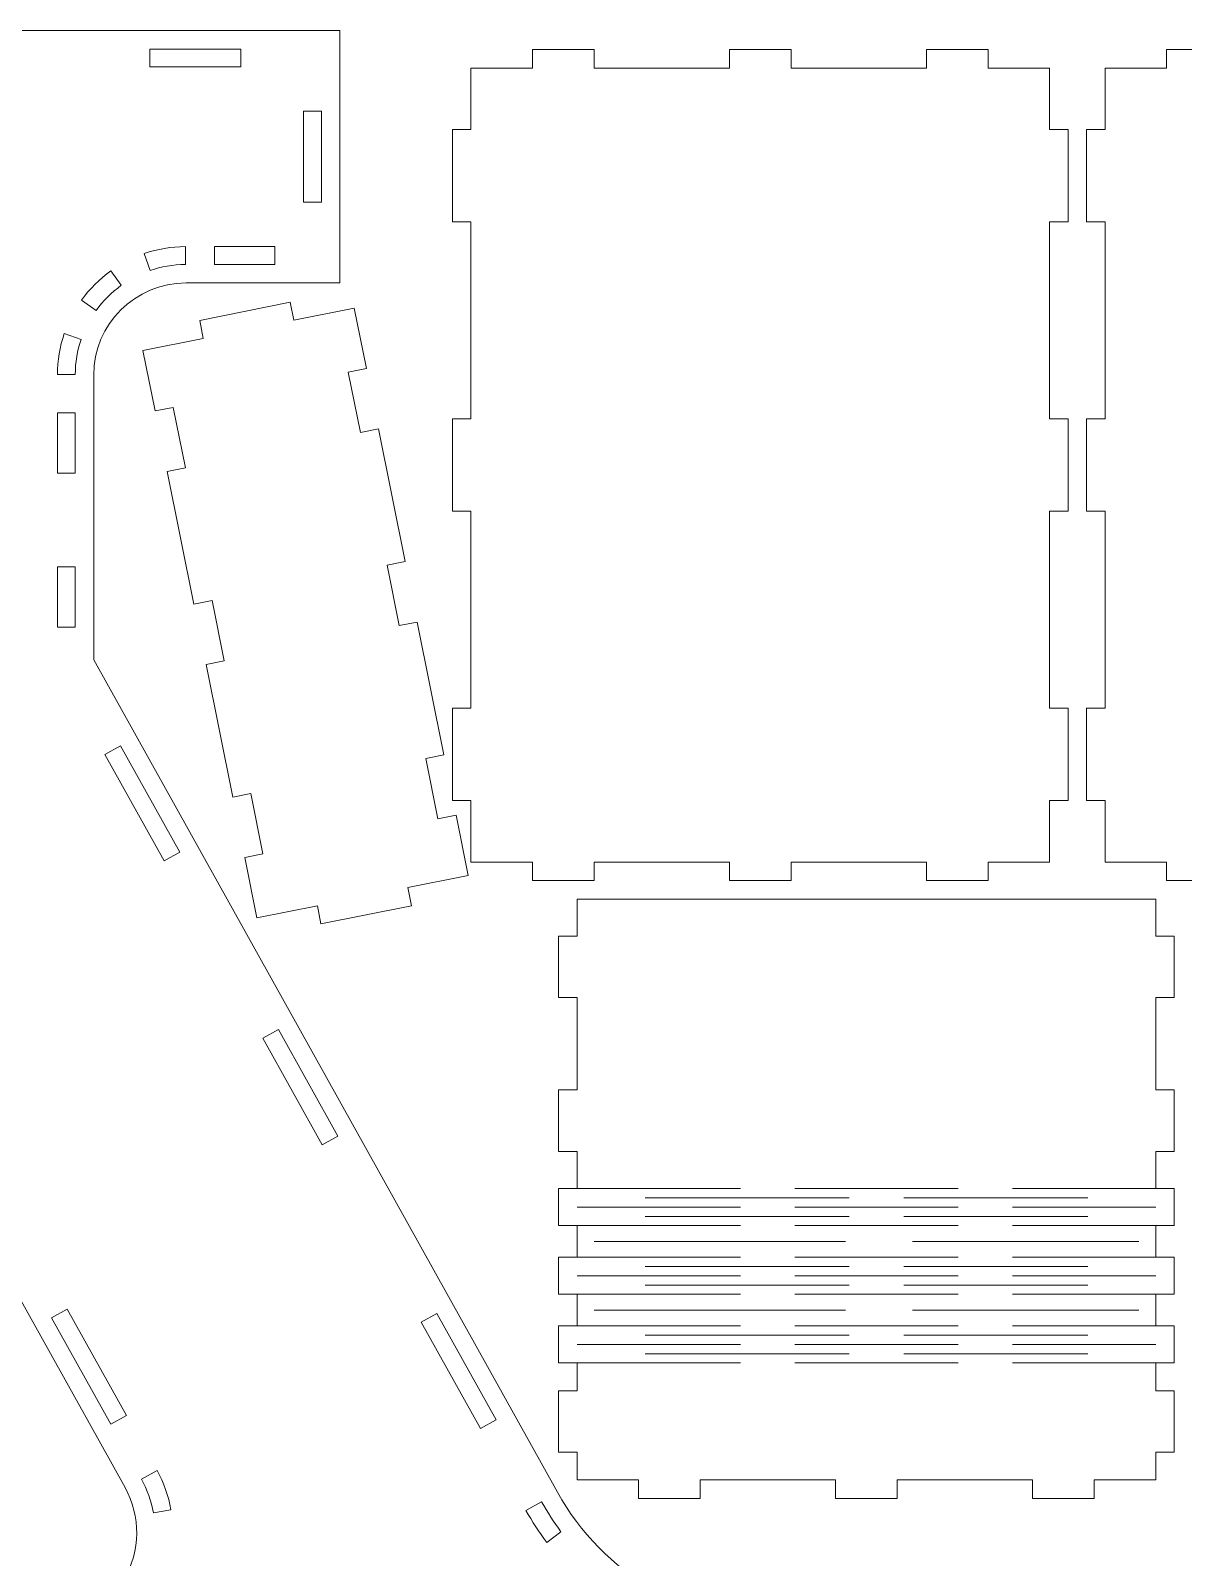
# Model space of a CAD drawing. Header units: millimetres. Extents: x -387 to 387, y -582 to 582.
# Drawn here: x 12.5 to 199.8, y -426.9 to -178.9 of the extents above; entities that cross this region are included whole.
import ezdxf

# ---------------------------------------------------------------- set-up
doc = ezdxf.new("R2010")
doc.units = ezdxf.units.MM
doc.header["$MEASUREMENT"] = 0
doc.layers.add('Camada 1', color=7, linetype='Continuous')

msp = doc.modelspace()

# ---------------------------------------------------------------- linework, layer by layer
at = {"layer": 'Camada 1', "color": 250, "lineweight": 20}
for points, knots in [([(-38.1945, -281.0944), (-38.1945, -281.0944), (-38.1945, -234.8736), (-38.1945, -234.8736), (-38.1945, -234.8736), (-38.1945, -230.8955), (-39.775, -227.08), (-42.5879, -224.267), (-42.5879, -224.267), (-45.4008, -221.4541), (-49.2163, -219.8736), (-53.1944, -219.8736), (-53.1944, -219.8736), (-53.1944, -219.8736), (-78.1944, -219.8736), (-78.1944, -219.8736), (-78.1944, -219.8736), (-78.1944, -219.8736), (-78.1944, -178.8737), (-78.1944, -178.8737), (-78.1944, -178.8737), (-78.1944, -178.8737), (62.8054, -178.8737), (62.8054, -178.8737), (62.8054, -178.8737), (62.8054, -178.8737), (62.8054, -219.8736), (62.8054, -219.8736), (62.8054, -219.8736), (62.8054, -219.8736), (37.8054, -219.8736), (37.8054, -219.8736), (37.8054, -219.8736), (29.5203, -219.8736), (22.8055, -226.5884), (22.8055, -234.8735), (22.8055, -234.8735), (22.8055, -234.8735), (22.8055, -281.0944), (22.8055, -281.0944), (22.8055, -281.0944), (22.8055, -281.0944), (98.1308, -416.3127), (98.1308, -416.3127), (98.1308, -416.3127), (105.5453, -429.6225), (119.5861, -437.8733), (134.8218, -437.8733), (134.8218, -437.8733), (134.8218, -437.8733), (145.3053, -437.8733), (145.3053, -437.8733), (145.3053, -437.8733), (145.3053, -437.8733), (145.3053, -478.8733), (145.3053, -478.8733), (145.3053, -478.8733), (145.3053, -478.8733), (4.3055, -478.8733), (4.3055, -478.8733), (4.3055, -478.8733), (4.3055, -478.8733), (4.3055, -437.8733), (4.3055, -437.8733), (4.3055, -437.8733), (4.3055, -437.8733), (14.789, -437.8733), (14.789, -437.8733), (14.789, -437.8733), (20.1069, -437.8733), (25.0272, -435.0579), (27.7214, -430.4729), (27.7214, -430.4729), (30.4151, -425.8889), (30.4803, -420.2184), (27.8929, -415.5736), (27.8929, -415.5736), (27.8929, -415.5736), (-7.6945, -351.6898), (-7.6945, -351.6898), (-7.6945, -351.6898), (-7.6945, -351.6898), (-43.282, -415.5737), (-43.282, -415.5737), (-43.282, -415.5737), (-45.8694, -420.2183), (-45.8041, -425.8889), (-43.1105, -430.4728), (-43.1105, -430.4728), (-40.4163, -435.0578), (-35.496, -437.8733), (-30.1781, -437.8733), (-30.1781, -437.8733), (-30.1781, -437.8733), (-19.6945, -437.8733), (-19.6945, -437.8733), (-19.6945, -437.8733), (-19.6945, -437.8733), (-19.6945, -478.8733), (-19.6945, -478.8733), (-19.6945, -478.8733), (-19.6945, -478.8733), (-160.6943, -478.8733), (-160.6943, -478.8733), (-160.6943, -478.8733), (-160.6943, -478.8733), (-160.6943, -437.8733), (-160.6943, -437.8733), (-160.6943, -437.8733), (-160.6943, -437.8733), (-150.2108, -437.8733), (-150.2108, -437.8733), (-150.2108, -437.8733), (-134.9751, -437.8733), (-120.9343, -429.6225), (-113.5198, -416.3127), (-113.5198, -416.3127), (-113.5198, -416.3127), (-38.1945, -281.0944), (-38.1945, -281.0944)], [0, 0, 0, 0, 0.03225806, 0.03225806, 0.03225806, 0.03225806, 0.06451613, 0.06451613, 0.06451613, 0.06451613, 0.09677419, 0.09677419, 0.09677419, 0.09677419, 0.12903226, 0.12903226, 0.12903226, 0.12903226, 0.16129032, 0.16129032, 0.16129032, 0.16129032, 0.19354839, 0.19354839, 0.19354839, 0.19354839, 0.22580645, 0.22580645, 0.22580645, 0.22580645, 0.25806452, 0.25806452, 0.25806452, 0.25806452, 0.29032258, 0.29032258, 0.29032258, 0.29032258, 0.32258065, 0.32258065, 0.32258065, 0.32258065, 0.35483871, 0.35483871, 0.35483871, 0.35483871, 0.38709677, 0.38709677, 0.38709677, 0.38709677, 0.41935484, 0.41935484, 0.41935484, 0.41935484, 0.4516129, 0.4516129, 0.4516129, 0.4516129, 0.48387097, 0.48387097, 0.48387097, 0.48387097, 0.51612903, 0.51612903, 0.51612903, 0.51612903, 0.5483871, 0.5483871, 0.5483871, 0.5483871, 0.58064516, 0.58064516, 0.58064516, 0.58064516, 0.61290323, 0.61290323, 0.61290323, 0.61290323, 0.64516129, 0.64516129, 0.64516129, 0.64516129, 0.67741935, 0.67741935, 0.67741935, 0.67741935, 0.70967742, 0.70967742, 0.70967742, 0.70967742, 0.74193548, 0.74193548, 0.74193548, 0.74193548, 0.77419355, 0.77419355, 0.77419355, 0.77419355, 0.80645161, 0.80645161, 0.80645161, 0.80645161, 0.83870968, 0.83870968, 0.83870968, 0.83870968, 0.87096774, 0.87096774, 0.87096774, 0.87096774, 0.90322581, 0.90322581, 0.90322581, 0.90322581, 0.93548387, 0.93548387, 0.93548387, 0.93548387, 1, 1, 1, 1]), ([(31.9054, -181.8737), (31.9054, -181.8737), (31.9054, -184.7737), (31.9054, -184.7737), (31.9054, -184.7737), (31.9054, -184.7737), (46.7054, -184.7737), (46.7054, -184.7737), (46.7054, -184.7737), (46.7054, -184.7737), (46.7054, -181.8737), (46.7054, -181.8737), (46.7054, -181.8737), (46.7054, -181.8737), (31.9054, -181.8737), (31.9054, -181.8737)], [0, 0, 0, 0, 0.2, 0.2, 0.2, 0.2, 0.4, 0.4, 0.4, 0.4, 0.6, 0.6, 0.6, 0.6, 1, 1, 1, 1]), ([(178.094, -241.9737), (178.094, -241.9737), (178.094, -209.9737), (178.094, -209.9737), (178.094, -209.9737), (178.094, -209.9737), (181.094, -209.9737), (181.094, -209.9737), (181.094, -209.9737), (181.094, -209.9737), (181.094, -194.9737), (181.094, -194.9737), (181.094, -194.9737), (181.094, -194.9737), (178.094, -194.9737), (178.094, -194.9737), (178.094, -194.9737), (178.094, -194.9737), (178.094, -184.9737), (178.094, -184.9737), (178.094, -184.9737), (178.094, -184.9737), (168.094, -184.9737), (168.094, -184.9737), (168.094, -184.9737), (168.094, -184.9737), (168.094, -181.9737), (168.094, -181.9737), (168.094, -181.9737), (168.094, -181.9737), (158.094, -181.9737), (158.094, -181.9737), (158.094, -181.9737), (158.094, -181.9737), (158.094, -184.9737), (158.094, -184.9737), (158.094, -184.9737), (158.094, -184.9737), (136.094, -184.9737), (136.094, -184.9737), (136.094, -184.9737), (136.094, -184.9737), (136.094, -181.9737), (136.094, -181.9737), (136.094, -181.9737), (136.094, -181.9737), (126.094, -181.9737), (126.094, -181.9737), (126.094, -181.9737), (126.094, -181.9737), (126.094, -184.9737), (126.094, -184.9737), (126.094, -184.9737), (126.094, -184.9737), (104.094, -184.9737), (104.094, -184.9737), (104.094, -184.9737), (104.094, -184.9737), (104.094, -181.9737), (104.094, -181.9737), (104.094, -181.9737), (104.094, -181.9737), (94.094, -181.9737), (94.094, -181.9737), (94.094, -181.9737), (94.094, -181.9737), (94.094, -184.9737), (94.094, -184.9737), (94.094, -184.9737), (94.094, -184.9737), (84.094, -184.9737), (84.094, -184.9737), (84.094, -184.9737), (84.094, -184.9737), (84.094, -194.9737), (84.094, -194.9737), (84.094, -194.9737), (84.094, -194.9737), (81.094, -194.9737), (81.094, -194.9737), (81.094, -194.9737), (81.094, -194.9737), (81.094, -209.9737), (81.094, -209.9737), (81.094, -209.9737), (81.094, -209.9737), (84.094, -209.9737), (84.094, -209.9737), (84.094, -209.9737), (84.094, -209.9737), (84.094, -241.9737), (84.094, -241.9737), (84.094, -241.9737), (84.094, -241.9737), (81.094, -241.9737), (81.094, -241.9737), (81.094, -241.9737), (81.094, -241.9737), (81.094, -256.9737), (81.094, -256.9737), (81.094, -256.9737), (81.094, -256.9737), (84.094, -256.9737), (84.094, -256.9737), (84.094, -256.9737), (84.094, -256.9737), (84.094, -288.9737), (84.094, -288.9737), (84.094, -288.9737), (84.094, -288.9737), (81.094, -288.9737), (81.094, -288.9737), (81.094, -288.9737), (81.094, -288.9737), (81.094, -303.9737), (81.094, -303.9737), (81.094, -303.9737), (81.094, -303.9737), (84.094, -303.9737), (84.094, -303.9737), (84.094, -303.9737), (84.094, -303.9737), (84.094, -313.9737), (84.094, -313.9737), (84.094, -313.9737), (84.094, -313.9737), (94.094, -313.9737), (94.094, -313.9737), (94.094, -313.9737), (94.094, -313.9737), (94.094, -316.9737), (94.094, -316.9737), (94.094, -316.9737), (94.094, -316.9737), (104.094, -316.9737), (104.094, -316.9737), (104.094, -316.9737), (104.094, -316.9737), (104.094, -313.9737), (104.094, -313.9737), (104.094, -313.9737), (104.094, -313.9737), (126.094, -313.9737), (126.094, -313.9737), (126.094, -313.9737), (126.094, -313.9737), (126.094, -316.9737), (126.094, -316.9737), (126.094, -316.9737), (126.094, -316.9737), (136.094, -316.9737), (136.094, -316.9737), (136.094, -316.9737), (136.094, -316.9737), (136.094, -313.9737), (136.094, -313.9737), (136.094, -313.9737), (136.094, -313.9737), (158.094, -313.9737), (158.094, -313.9737), (158.094, -313.9737), (158.094, -313.9737), (158.094, -316.9737), (158.094, -316.9737), (158.094, -316.9737), (158.094, -316.9737), (168.094, -316.9737), (168.094, -316.9737), (168.094, -316.9737), (168.094, -316.9737), (168.094, -313.9737), (168.094, -313.9737), (168.094, -313.9737), (168.094, -313.9737), (178.094, -313.9737), (178.094, -313.9737), (178.094, -313.9737), (178.094, -313.9737), (178.094, -303.9737), (178.094, -303.9737), (178.094, -303.9737), (178.094, -303.9737), (181.094, -303.9737), (181.094, -303.9737), (181.094, -303.9737), (181.094, -303.9737), (181.094, -288.9737), (181.094, -288.9737), (181.094, -288.9737), (181.094, -288.9737), (178.094, -288.9737), (178.094, -288.9737), (178.094, -288.9737), (178.094, -288.9737), (178.094, -256.9737), (178.094, -256.9737), (178.094, -256.9737), (178.094, -256.9737), (181.094, -256.9737), (181.094, -256.9737), (181.094, -256.9737), (181.094, -256.9737), (181.094, -241.9737), (181.094, -241.9737), (181.094, -241.9737), (181.094, -241.9737), (178.094, -241.9737), (178.094, -241.9737)], [0, 0, 0, 0, 0.01886792, 0.01886792, 0.01886792, 0.01886792, 0.03773585, 0.03773585, 0.03773585, 0.03773585, 0.05660377, 0.05660377, 0.05660377, 0.05660377, 0.0754717, 0.0754717, 0.0754717, 0.0754717, 0.09433962, 0.09433962, 0.09433962, 0.09433962, 0.11320755, 0.11320755, 0.11320755, 0.11320755, 0.13207547, 0.13207547, 0.13207547, 0.13207547, 0.1509434, 0.1509434, 0.1509434, 0.1509434, 0.16981132, 0.16981132, 0.16981132, 0.16981132, 0.18867925, 0.18867925, 0.18867925, 0.18867925, 0.20754717, 0.20754717, 0.20754717, 0.20754717, 0.22641509, 0.22641509, 0.22641509, 0.22641509, 0.24528302, 0.24528302, 0.24528302, 0.24528302, 0.26415094, 0.26415094, 0.26415094, 0.26415094, 0.28301887, 0.28301887, 0.28301887, 0.28301887, 0.30188679, 0.30188679, 0.30188679, 0.30188679, 0.32075472, 0.32075472, 0.32075472, 0.32075472, 0.33962264, 0.33962264, 0.33962264, 0.33962264, 0.35849057, 0.35849057, 0.35849057, 0.35849057, 0.37735849, 0.37735849, 0.37735849, 0.37735849, 0.39622642, 0.39622642, 0.39622642, 0.39622642, 0.41509434, 0.41509434, 0.41509434, 0.41509434, 0.43396226, 0.43396226, 0.43396226, 0.43396226, 0.45283019, 0.45283019, 0.45283019, 0.45283019, 0.47169811, 0.47169811, 0.47169811, 0.47169811, 0.49056604, 0.49056604, 0.49056604, 0.49056604, 0.50943396, 0.50943396, 0.50943396, 0.50943396, 0.52830189, 0.52830189, 0.52830189, 0.52830189, 0.54716981, 0.54716981, 0.54716981, 0.54716981, 0.56603774, 0.56603774, 0.56603774, 0.56603774, 0.58490566, 0.58490566, 0.58490566, 0.58490566, 0.60377358, 0.60377358, 0.60377358, 0.60377358, 0.62264151, 0.62264151, 0.62264151, 0.62264151, 0.64150943, 0.64150943, 0.64150943, 0.64150943, 0.66037736, 0.66037736, 0.66037736, 0.66037736, 0.67924528, 0.67924528, 0.67924528, 0.67924528, 0.69811321, 0.69811321, 0.69811321, 0.69811321, 0.71698113, 0.71698113, 0.71698113, 0.71698113, 0.73584906, 0.73584906, 0.73584906, 0.73584906, 0.75471698, 0.75471698, 0.75471698, 0.75471698, 0.77358491, 0.77358491, 0.77358491, 0.77358491, 0.79245283, 0.79245283, 0.79245283, 0.79245283, 0.81132075, 0.81132075, 0.81132075, 0.81132075, 0.83018868, 0.83018868, 0.83018868, 0.83018868, 0.8490566, 0.8490566, 0.8490566, 0.8490566, 0.86792453, 0.86792453, 0.86792453, 0.86792453, 0.88679245, 0.88679245, 0.88679245, 0.88679245, 0.90566038, 0.90566038, 0.90566038, 0.90566038, 0.9245283, 0.9245283, 0.9245283, 0.9245283, 0.94339623, 0.94339623, 0.94339623, 0.94339623, 0.96226415, 0.96226415, 0.96226415, 0.96226415, 1, 1, 1, 1]), ([(281.094, -241.9737), (281.094, -241.9737), (281.094, -209.9737), (281.094, -209.9737), (281.094, -209.9737), (281.094, -209.9737), (284.094, -209.9737), (284.094, -209.9737), (284.094, -209.9737), (284.094, -209.9737), (284.094, -194.9737), (284.094, -194.9737), (284.094, -194.9737), (284.094, -194.9737), (281.094, -194.9737), (281.094, -194.9737), (281.094, -194.9737), (281.094, -194.9737), (281.094, -184.9737), (281.094, -184.9737), (281.094, -184.9737), (281.094, -184.9737), (271.094, -184.9737), (271.094, -184.9737), (271.094, -184.9737), (271.094, -184.9737), (271.094, -181.9737), (271.094, -181.9737), (271.094, -181.9737), (271.094, -181.9737), (261.094, -181.9737), (261.094, -181.9737), (261.094, -181.9737), (261.094, -181.9737), (261.094, -184.9737), (261.094, -184.9737), (261.094, -184.9737), (261.094, -184.9737), (239.094, -184.9737), (239.094, -184.9737), (239.094, -184.9737), (239.094, -184.9737), (239.094, -181.9737), (239.094, -181.9737), (239.094, -181.9737), (239.094, -181.9737), (229.094, -181.9737), (229.094, -181.9737), (229.094, -181.9737), (229.094, -181.9737), (229.094, -184.9737), (229.094, -184.9737), (229.094, -184.9737), (229.094, -184.9737), (207.094, -184.9737), (207.094, -184.9737), (207.094, -184.9737), (207.094, -184.9737), (207.094, -181.9737), (207.094, -181.9737), (207.094, -181.9737), (207.094, -181.9737), (197.094, -181.9737), (197.094, -181.9737), (197.094, -181.9737), (197.094, -181.9737), (197.094, -184.9737), (197.094, -184.9737), (197.094, -184.9737), (197.094, -184.9737), (187.094, -184.9737), (187.094, -184.9737), (187.094, -184.9737), (187.094, -184.9737), (187.094, -194.9737), (187.094, -194.9737), (187.094, -194.9737), (187.094, -194.9737), (184.094, -194.9737), (184.094, -194.9737), (184.094, -194.9737), (184.094, -194.9737), (184.094, -209.9737), (184.094, -209.9737), (184.094, -209.9737), (184.094, -209.9737), (187.094, -209.9737), (187.094, -209.9737), (187.094, -209.9737), (187.094, -209.9737), (187.094, -241.9737), (187.094, -241.9737), (187.094, -241.9737), (187.094, -241.9737), (184.094, -241.9737), (184.094, -241.9737), (184.094, -241.9737), (184.094, -241.9737), (184.094, -256.9737), (184.094, -256.9737), (184.094, -256.9737), (184.094, -256.9737), (187.094, -256.9737), (187.094, -256.9737), (187.094, -256.9737), (187.094, -256.9737), (187.094, -288.9737), (187.094, -288.9737), (187.094, -288.9737), (187.094, -288.9737), (184.094, -288.9737), (184.094, -288.9737), (184.094, -288.9737), (184.094, -288.9737), (184.094, -303.9737), (184.094, -303.9737), (184.094, -303.9737), (184.094, -303.9737), (187.094, -303.9737), (187.094, -303.9737), (187.094, -303.9737), (187.094, -303.9737), (187.094, -313.9737), (187.094, -313.9737), (187.094, -313.9737), (187.094, -313.9737), (197.094, -313.9737), (197.094, -313.9737), (197.094, -313.9737), (197.094, -313.9737), (197.094, -316.9737), (197.094, -316.9737), (197.094, -316.9737), (197.094, -316.9737), (207.094, -316.9737), (207.094, -316.9737), (207.094, -316.9737), (207.094, -316.9737), (207.094, -313.9737), (207.094, -313.9737), (207.094, -313.9737), (207.094, -313.9737), (229.094, -313.9737), (229.094, -313.9737), (229.094, -313.9737), (229.094, -313.9737), (229.094, -316.9737), (229.094, -316.9737), (229.094, -316.9737), (229.094, -316.9737), (239.094, -316.9737), (239.094, -316.9737), (239.094, -316.9737), (239.094, -316.9737), (239.094, -313.9737), (239.094, -313.9737), (239.094, -313.9737), (239.094, -313.9737), (261.094, -313.9737), (261.094, -313.9737), (261.094, -313.9737), (261.094, -313.9737), (261.094, -316.9737), (261.094, -316.9737), (261.094, -316.9737), (261.094, -316.9737), (271.094, -316.9737), (271.094, -316.9737), (271.094, -316.9737), (271.094, -316.9737), (271.094, -313.9737), (271.094, -313.9737), (271.094, -313.9737), (271.094, -313.9737), (281.094, -313.9737), (281.094, -313.9737), (281.094, -313.9737), (281.094, -313.9737), (281.094, -303.9737), (281.094, -303.9737), (281.094, -303.9737), (281.094, -303.9737), (284.094, -303.9737), (284.094, -303.9737), (284.094, -303.9737), (284.094, -303.9737), (284.094, -288.9737), (284.094, -288.9737), (284.094, -288.9737), (284.094, -288.9737), (281.094, -288.9737), (281.094, -288.9737), (281.094, -288.9737), (281.094, -288.9737), (281.094, -256.9737), (281.094, -256.9737), (281.094, -256.9737), (281.094, -256.9737), (284.094, -256.9737), (284.094, -256.9737), (284.094, -256.9737), (284.094, -256.9737), (284.094, -241.9737), (284.094, -241.9737), (284.094, -241.9737), (284.094, -241.9737), (281.094, -241.9737), (281.094, -241.9737)], [0, 0, 0, 0, 0.01886792, 0.01886792, 0.01886792, 0.01886792, 0.03773585, 0.03773585, 0.03773585, 0.03773585, 0.05660377, 0.05660377, 0.05660377, 0.05660377, 0.0754717, 0.0754717, 0.0754717, 0.0754717, 0.09433962, 0.09433962, 0.09433962, 0.09433962, 0.11320755, 0.11320755, 0.11320755, 0.11320755, 0.13207547, 0.13207547, 0.13207547, 0.13207547, 0.1509434, 0.1509434, 0.1509434, 0.1509434, 0.16981132, 0.16981132, 0.16981132, 0.16981132, 0.18867925, 0.18867925, 0.18867925, 0.18867925, 0.20754717, 0.20754717, 0.20754717, 0.20754717, 0.22641509, 0.22641509, 0.22641509, 0.22641509, 0.24528302, 0.24528302, 0.24528302, 0.24528302, 0.26415094, 0.26415094, 0.26415094, 0.26415094, 0.28301887, 0.28301887, 0.28301887, 0.28301887, 0.30188679, 0.30188679, 0.30188679, 0.30188679, 0.32075472, 0.32075472, 0.32075472, 0.32075472, 0.33962264, 0.33962264, 0.33962264, 0.33962264, 0.35849057, 0.35849057, 0.35849057, 0.35849057, 0.37735849, 0.37735849, 0.37735849, 0.37735849, 0.39622642, 0.39622642, 0.39622642, 0.39622642, 0.41509434, 0.41509434, 0.41509434, 0.41509434, 0.43396226, 0.43396226, 0.43396226, 0.43396226, 0.45283019, 0.45283019, 0.45283019, 0.45283019, 0.47169811, 0.47169811, 0.47169811, 0.47169811, 0.49056604, 0.49056604, 0.49056604, 0.49056604, 0.50943396, 0.50943396, 0.50943396, 0.50943396, 0.52830189, 0.52830189, 0.52830189, 0.52830189, 0.54716981, 0.54716981, 0.54716981, 0.54716981, 0.56603774, 0.56603774, 0.56603774, 0.56603774, 0.58490566, 0.58490566, 0.58490566, 0.58490566, 0.60377358, 0.60377358, 0.60377358, 0.60377358, 0.62264151, 0.62264151, 0.62264151, 0.62264151, 0.64150943, 0.64150943, 0.64150943, 0.64150943, 0.66037736, 0.66037736, 0.66037736, 0.66037736, 0.67924528, 0.67924528, 0.67924528, 0.67924528, 0.69811321, 0.69811321, 0.69811321, 0.69811321, 0.71698113, 0.71698113, 0.71698113, 0.71698113, 0.73584906, 0.73584906, 0.73584906, 0.73584906, 0.75471698, 0.75471698, 0.75471698, 0.75471698, 0.77358491, 0.77358491, 0.77358491, 0.77358491, 0.79245283, 0.79245283, 0.79245283, 0.79245283, 0.81132075, 0.81132075, 0.81132075, 0.81132075, 0.83018868, 0.83018868, 0.83018868, 0.83018868, 0.8490566, 0.8490566, 0.8490566, 0.8490566, 0.86792453, 0.86792453, 0.86792453, 0.86792453, 0.88679245, 0.88679245, 0.88679245, 0.88679245, 0.90566038, 0.90566038, 0.90566038, 0.90566038, 0.9245283, 0.9245283, 0.9245283, 0.9245283, 0.94339623, 0.94339623, 0.94339623, 0.94339623, 0.96226415, 0.96226415, 0.96226415, 0.96226415, 1, 1, 1, 1]), ([(59.8054, -191.9737), (59.8054, -191.9737), (56.9054, -191.9737), (56.9054, -191.9737), (56.9054, -191.9737), (56.9054, -191.9737), (56.9054, -206.7737), (56.9054, -206.7737), (56.9054, -206.7737), (56.9054, -206.7737), (59.8054, -206.7737), (59.8054, -206.7737), (59.8054, -206.7737), (59.8054, -206.7737), (59.8054, -191.9737), (59.8054, -191.9737)], [0, 0, 0, 0, 0.2, 0.2, 0.2, 0.2, 0.4, 0.4, 0.4, 0.4, 0.6, 0.6, 0.6, 0.6, 1, 1, 1, 1]), ([(37.7054, -216.8749), (37.7054, -216.8749), (37.7054, -213.9738), (37.7054, -213.9738), (37.7054, -213.9738), (35.4352, -213.9847), (33.1783, -214.3662), (31.0307, -215.1021), (31.0307, -215.1021), (31.0307, -215.1021), (31.9824, -217.8369), (31.9824, -217.8369), (31.9824, -217.8369), (33.7789, -217.2231), (35.7035, -216.8858), (37.7054, -216.8749)], [0, 0, 0, 0, 0.2, 0.2, 0.2, 0.2, 0.4, 0.4, 0.4, 0.4, 0.6, 0.6, 0.6, 0.6, 1, 1, 1, 1]), ([(52.2054, -216.8736), (52.2054, -216.8736), (52.2054, -213.9736), (52.2054, -213.9736), (52.2054, -213.9736), (52.2054, -213.9736), (42.4054, -213.9736), (42.4054, -213.9736), (42.4054, -213.9736), (42.4054, -213.9736), (42.4054, -216.8736), (42.4054, -216.8736), (42.4054, -216.8736), (42.4054, -216.8736), (52.2054, -216.8736), (52.2054, -216.8736)], [0, 0, 0, 0, 0.2, 0.2, 0.2, 0.2, 0.4, 0.4, 0.4, 0.4, 0.6, 0.6, 0.6, 0.6, 1, 1, 1, 1]), ([(27.2953, -220.2602), (27.2953, -220.2602), (25.6154, -217.8968), (25.6154, -217.8968), (25.6154, -217.8968), (23.7714, -219.2209), (22.1528, -220.8395), (20.8287, -222.6835), (20.8287, -222.6835), (20.8287, -222.6835), (23.1922, -224.3634), (23.1922, -224.3634), (23.1922, -224.3634), (24.3298, -222.7847), (25.7165, -221.3976), (27.2953, -220.2602)], [0, 0, 0, 0, 0.2, 0.2, 0.2, 0.2, 0.4, 0.4, 0.4, 0.4, 0.6, 0.6, 0.6, 0.6, 1, 1, 1, 1]), ([(65.1254, -223.976), (65.1254, -223.976), (55.3214, -225.9465), (55.3214, -225.9465), (55.3214, -225.9465), (55.3214, -225.9465), (54.7303, -223.0054), (54.7303, -223.0054), (54.7303, -223.0054), (54.7303, -223.0054), (40.0244, -225.9611), (40.0244, -225.9611), (40.0244, -225.9611), (40.0244, -225.9611), (40.6155, -228.9023), (40.6155, -228.9023), (40.6155, -228.9023), (40.6155, -228.9023), (30.8116, -230.8728), (30.8116, -230.8728), (30.8116, -230.8728), (30.8116, -230.8728), (32.7821, -240.6767), (32.7821, -240.6767), (32.7821, -240.6767), (32.7821, -240.6767), (35.7233, -240.0856), (35.7233, -240.0856), (35.7233, -240.0856), (35.7233, -240.0856), (37.6938, -249.8895), (37.6938, -249.8895), (37.6938, -249.8895), (37.6938, -249.8895), (34.7526, -250.4806), (34.7526, -250.4806), (34.7526, -250.4806), (34.7526, -250.4806), (39.0877, -272.0493), (39.0877, -272.0493), (39.0877, -272.0493), (39.0877, -272.0493), (42.0288, -271.4581), (42.0288, -271.4581), (42.0288, -271.4581), (42.0288, -271.4581), (43.9993, -281.2621), (43.9993, -281.2621), (43.9993, -281.2621), (43.9993, -281.2621), (41.0582, -281.8532), (41.0582, -281.8532), (41.0582, -281.8532), (41.0582, -281.8532), (45.3932, -303.4219), (45.3932, -303.4219), (45.3932, -303.4219), (45.3932, -303.4219), (48.3344, -302.8307), (48.3344, -302.8307), (48.3344, -302.8307), (48.3344, -302.8307), (50.3049, -312.6347), (50.3049, -312.6347), (50.3049, -312.6347), (50.3049, -312.6347), (47.3637, -313.2258), (47.3637, -313.2258), (47.3637, -313.2258), (47.3637, -313.2258), (49.3342, -323.0298), (49.3342, -323.0298), (49.3342, -323.0298), (49.3342, -323.0298), (59.1382, -321.0593), (59.1382, -321.0593), (59.1382, -321.0593), (59.1382, -321.0593), (59.7293, -324.0004), (59.7293, -324.0004), (59.7293, -324.0004), (59.7293, -324.0004), (74.4352, -321.0447), (74.4352, -321.0447), (74.4352, -321.0447), (74.4352, -321.0447), (73.8441, -318.1035), (73.8441, -318.1035), (73.8441, -318.1035), (73.8441, -318.1035), (83.648, -316.133), (83.648, -316.133), (83.648, -316.133), (83.648, -316.133), (81.6775, -306.3291), (81.6775, -306.3291), (81.6775, -306.3291), (81.6775, -306.3291), (78.7363, -306.9202), (78.7363, -306.9202), (78.7363, -306.9202), (78.7363, -306.9202), (76.7658, -297.1163), (76.7658, -297.1163), (76.7658, -297.1163), (76.7658, -297.1163), (79.707, -296.5252), (79.707, -296.5252), (79.707, -296.5252), (79.707, -296.5252), (75.3719, -274.9565), (75.3719, -274.9565), (75.3719, -274.9565), (75.3719, -274.9565), (72.4308, -275.5477), (72.4308, -275.5477), (72.4308, -275.5477), (72.4308, -275.5477), (70.4603, -265.7437), (70.4603, -265.7437), (70.4603, -265.7437), (70.4603, -265.7437), (73.4014, -265.1526), (73.4014, -265.1526), (73.4014, -265.1526), (73.4014, -265.1526), (69.0664, -243.5839), (69.0664, -243.5839), (69.0664, -243.5839), (69.0664, -243.5839), (66.1252, -244.1751), (66.1252, -244.1751), (66.1252, -244.1751), (66.1252, -244.1751), (64.1547, -234.3711), (64.1547, -234.3711), (64.1547, -234.3711), (64.1547, -234.3711), (67.0959, -233.78), (67.0959, -233.78), (67.0959, -233.78), (67.0959, -233.78), (65.1254, -223.976), (65.1254, -223.976)], [0, 0, 0, 0, 0.02702703, 0.02702703, 0.02702703, 0.02702703, 0.05405405, 0.05405405, 0.05405405, 0.05405405, 0.08108108, 0.08108108, 0.08108108, 0.08108108, 0.10810811, 0.10810811, 0.10810811, 0.10810811, 0.13513514, 0.13513514, 0.13513514, 0.13513514, 0.16216216, 0.16216216, 0.16216216, 0.16216216, 0.18918919, 0.18918919, 0.18918919, 0.18918919, 0.21621622, 0.21621622, 0.21621622, 0.21621622, 0.24324324, 0.24324324, 0.24324324, 0.24324324, 0.27027027, 0.27027027, 0.27027027, 0.27027027, 0.2972973, 0.2972973, 0.2972973, 0.2972973, 0.32432432, 0.32432432, 0.32432432, 0.32432432, 0.35135135, 0.35135135, 0.35135135, 0.35135135, 0.37837838, 0.37837838, 0.37837838, 0.37837838, 0.40540541, 0.40540541, 0.40540541, 0.40540541, 0.43243243, 0.43243243, 0.43243243, 0.43243243, 0.45945946, 0.45945946, 0.45945946, 0.45945946, 0.48648649, 0.48648649, 0.48648649, 0.48648649, 0.51351351, 0.51351351, 0.51351351, 0.51351351, 0.54054054, 0.54054054, 0.54054054, 0.54054054, 0.56756757, 0.56756757, 0.56756757, 0.56756757, 0.59459459, 0.59459459, 0.59459459, 0.59459459, 0.62162162, 0.62162162, 0.62162162, 0.62162162, 0.64864865, 0.64864865, 0.64864865, 0.64864865, 0.67567568, 0.67567568, 0.67567568, 0.67567568, 0.7027027, 0.7027027, 0.7027027, 0.7027027, 0.72972973, 0.72972973, 0.72972973, 0.72972973, 0.75675676, 0.75675676, 0.75675676, 0.75675676, 0.78378378, 0.78378378, 0.78378378, 0.78378378, 0.81081081, 0.81081081, 0.81081081, 0.81081081, 0.83783784, 0.83783784, 0.83783784, 0.83783784, 0.86486486, 0.86486486, 0.86486486, 0.86486486, 0.89189189, 0.89189189, 0.89189189, 0.89189189, 0.91891892, 0.91891892, 0.91891892, 0.91891892, 0.94594595, 0.94594595, 0.94594595, 0.94594595, 1, 1, 1, 1]), ([(20.7688, -229.0506), (20.7688, -229.0506), (18.034, -228.0989), (18.034, -228.0989), (18.034, -228.0989), (17.2982, -230.2465), (16.9166, -232.5034), (16.9057, -234.7735), (16.9057, -234.7735), (16.9057, -234.7735), (19.8068, -234.7736), (19.8068, -234.7736), (19.8068, -234.7736), (19.8178, -232.7716), (20.1547, -230.847), (20.7688, -229.0506)], [0, 0, 0, 0, 0.2, 0.2, 0.2, 0.2, 0.4, 0.4, 0.4, 0.4, 0.6, 0.6, 0.6, 0.6, 1, 1, 1, 1]), ([(19.8055, -240.9736), (19.8055, -240.9736), (16.9055, -240.9736), (16.9055, -240.9736), (16.9055, -240.9736), (16.9055, -240.9736), (16.9055, -250.7736), (16.9055, -250.7736), (16.9055, -250.7736), (16.9055, -250.7736), (19.8055, -250.7736), (19.8055, -250.7736), (19.8055, -250.7736), (19.8055, -250.7736), (19.8055, -240.9736), (19.8055, -240.9736)], [0, 0, 0, 0, 0.2, 0.2, 0.2, 0.2, 0.4, 0.4, 0.4, 0.4, 0.6, 0.6, 0.6, 0.6, 1, 1, 1, 1]), ([(19.8055, -265.9736), (19.8055, -265.9736), (16.9055, -265.9736), (16.9055, -265.9736), (16.9055, -265.9736), (16.9055, -265.9736), (16.9055, -275.7736), (16.9055, -275.7736), (16.9055, -275.7736), (16.9055, -275.7736), (19.8055, -275.7736), (19.8055, -275.7736), (19.8055, -275.7736), (19.8055, -275.7736), (19.8055, -265.9736), (19.8055, -265.9736)], [0, 0, 0, 0, 0.2, 0.2, 0.2, 0.2, 0.4, 0.4, 0.4, 0.4, 0.6, 0.6, 0.6, 0.6, 1, 1, 1, 1]), ([(27.1539, -295.0648), (27.1539, -295.0648), (24.6205, -296.4761), (24.6205, -296.4761), (24.6205, -296.4761), (24.6205, -296.4761), (34.2561, -313.7734), (34.2561, -313.7734), (34.2561, -313.7734), (34.2561, -313.7734), (36.7895, -312.362), (36.7895, -312.362), (36.7895, -312.362), (36.7895, -312.362), (27.1539, -295.0648), (27.1539, -295.0648)], [0, 0, 0, 0, 0.2, 0.2, 0.2, 0.2, 0.4, 0.4, 0.4, 0.4, 0.6, 0.6, 0.6, 0.6, 1, 1, 1, 1]), ([(198.3322, -360.9735), (198.3322, -360.9735), (198.3322, -350.9736), (198.3322, -350.9736), (198.3322, -350.9736), (198.3322, -350.9736), (195.3322, -350.9736), (195.3322, -350.9736), (195.3322, -350.9736), (195.3322, -350.9736), (195.3322, -335.9736), (195.3322, -335.9736), (195.3322, -335.9736), (195.3322, -335.9736), (198.3322, -335.9736), (198.3322, -335.9736), (198.3322, -335.9736), (198.3322, -335.9736), (198.3322, -325.9737), (198.3322, -325.9737), (198.3322, -325.9737), (198.3322, -325.9737), (195.3322, -325.9737), (195.3322, -325.9737), (195.3322, -325.9737), (195.3322, -325.9737), (195.3322, -319.9737), (195.3322, -319.9737), (195.3322, -319.9737), (195.3322, -319.9737), (101.3326, -319.9737), (101.3326, -319.9737), (101.3326, -319.9737), (101.3326, -319.9737), (101.3326, -325.9737), (101.3326, -325.9737), (101.3326, -325.9737), (101.3326, -325.9737), (98.3326, -325.9737), (98.3326, -325.9737), (98.3326, -325.9737), (98.3326, -325.9737), (98.3326, -335.9736), (98.3326, -335.9736), (98.3326, -335.9736), (98.3326, -335.9736), (101.3326, -335.9736), (101.3326, -335.9736), (101.3326, -335.9736), (101.3326, -335.9736), (101.3326, -350.9736), (101.3326, -350.9736), (101.3326, -350.9736), (101.3326, -350.9736), (98.3326, -350.9736), (98.3326, -350.9736), (98.3326, -350.9736), (98.3326, -350.9736), (98.3326, -360.9735), (98.3326, -360.9735), (98.3326, -360.9735), (98.3326, -360.9735), (101.3326, -360.9735), (101.3326, -360.9735), (101.3326, -360.9735), (101.3326, -360.9735), (101.3326, -366.9735), (101.3326, -366.9735), (101.3326, -366.9735), (101.3326, -366.9735), (98.3326, -366.9735), (98.3326, -366.9735), (98.3326, -366.9735), (98.3326, -366.9735), (98.3326, -373.0183), (98.3326, -373.0183), (98.3326, -373.0183), (98.3326, -373.0183), (101.3326, -373.0183), (101.3326, -373.0183), (101.3326, -373.0183), (101.3326, -373.0183), (101.3326, -378.1275), (101.3326, -378.1275), (101.3326, -378.1275), (101.3326, -378.1275), (98.3326, -378.1275), (98.3326, -378.1275), (98.3326, -378.1275), (98.3326, -378.1275), (98.3326, -384.1722), (98.3326, -384.1722), (98.3326, -384.1722), (98.3326, -384.1722), (101.3326, -384.1722), (101.3326, -384.1722), (101.3326, -384.1722), (101.3326, -384.1722), (101.3326, -389.2814), (101.3326, -389.2814), (101.3326, -389.2814), (101.3326, -389.2814), (98.3326, -389.2814), (98.3326, -389.2814), (98.3326, -389.2814), (98.3326, -389.2814), (98.3326, -395.3262), (98.3326, -395.3262), (98.3326, -395.3262), (98.3326, -395.3262), (101.3326, -395.3262), (101.3326, -395.3262), (101.3326, -395.3262), (101.3326, -395.3262), (101.3326, -399.8262), (101.3326, -399.8262), (101.3326, -399.8262), (101.3326, -399.8262), (98.3326, -399.8262), (98.3326, -399.8262), (98.3326, -399.8262), (98.3326, -399.8262), (98.3326, -409.8261), (98.3326, -409.8261), (98.3326, -409.8261), (98.3326, -409.8261), (101.3326, -409.8261), (101.3326, -409.8261), (101.3326, -409.8261), (101.3326, -409.8261), (101.3326, -414.3261), (101.3326, -414.3261), (101.3326, -414.3261), (101.3326, -414.3261), (111.3325, -414.3261), (111.3325, -414.3261), (111.3325, -414.3261), (111.3325, -414.3261), (111.3325, -417.3261), (111.3325, -417.3261), (111.3325, -417.3261), (111.3325, -417.3261), (121.3325, -417.3261), (121.3325, -417.3261), (121.3325, -417.3261), (121.3325, -417.3261), (121.3325, -414.3261), (121.3325, -414.3261), (121.3325, -414.3261), (121.3325, -414.3261), (143.3324, -414.3261), (143.3324, -414.3261), (143.3324, -414.3261), (143.3324, -414.3261), (143.3324, -417.3261), (143.3324, -417.3261), (143.3324, -417.3261), (143.3324, -417.3261), (153.3324, -417.3261), (153.3324, -417.3261), (153.3324, -417.3261), (153.3324, -417.3261), (153.3324, -414.3261), (153.3324, -414.3261), (153.3324, -414.3261), (153.3324, -414.3261), (175.3323, -414.3261), (175.3323, -414.3261), (175.3323, -414.3261), (175.3323, -414.3261), (175.3323, -417.3261), (175.3323, -417.3261), (175.3323, -417.3261), (175.3323, -417.3261), (185.3323, -417.3261), (185.3323, -417.3261), (185.3323, -417.3261), (185.3323, -417.3261), (185.3323, -414.3261), (185.3323, -414.3261), (185.3323, -414.3261), (185.3323, -414.3261), (195.3322, -414.3261), (195.3322, -414.3261), (195.3322, -414.3261), (195.3322, -414.3261), (195.3322, -409.8261), (195.3322, -409.8261), (195.3322, -409.8261), (195.3322, -409.8261), (198.3322, -409.8261), (198.3322, -409.8261), (198.3322, -409.8261), (198.3322, -409.8261), (198.3322, -399.8262), (198.3322, -399.8262), (198.3322, -399.8262), (198.3322, -399.8262), (195.3322, -399.8262), (195.3322, -399.8262), (195.3322, -399.8262), (195.3322, -399.8262), (195.3322, -395.3262), (195.3322, -395.3262), (195.3322, -395.3262), (195.3322, -395.3262), (198.3322, -395.3262), (198.3322, -395.3262), (198.3322, -395.3262), (198.3322, -395.3262), (198.3322, -389.2814), (198.3322, -389.2814), (198.3322, -389.2814), (198.3322, -389.2814), (195.3322, -389.2814), (195.3322, -389.2814), (195.3322, -389.2814), (195.3322, -389.2814), (195.3322, -384.1722), (195.3322, -384.1722), (195.3322, -384.1722), (195.3322, -384.1722), (198.3322, -384.1722), (198.3322, -384.1722), (198.3322, -384.1722), (198.3322, -384.1722), (198.3322, -378.1275), (198.3322, -378.1275), (198.3322, -378.1275), (198.3322, -378.1275), (195.3322, -378.1275), (195.3322, -378.1275), (195.3322, -378.1275), (195.3322, -378.1275), (195.3322, -373.0183), (195.3322, -373.0183), (195.3322, -373.0183), (195.3322, -373.0183), (198.3322, -373.0183), (198.3322, -373.0183), (198.3322, -373.0183), (198.3322, -373.0183), (198.3322, -366.9735), (198.3322, -366.9735), (198.3322, -366.9735), (198.3322, -366.9735), (195.3322, -366.9735), (195.3322, -366.9735), (195.3322, -366.9735), (195.3322, -366.9735), (195.3322, -360.9735), (195.3322, -360.9735), (195.3322, -360.9735), (195.3322, -360.9735), (198.3322, -360.9735), (198.3322, -360.9735)], [0, 0, 0, 0, 0.01538462, 0.01538462, 0.01538462, 0.01538462, 0.03076923, 0.03076923, 0.03076923, 0.03076923, 0.04615385, 0.04615385, 0.04615385, 0.04615385, 0.06153846, 0.06153846, 0.06153846, 0.06153846, 0.07692308, 0.07692308, 0.07692308, 0.07692308, 0.09230769, 0.09230769, 0.09230769, 0.09230769, 0.10769231, 0.10769231, 0.10769231, 0.10769231, 0.12307692, 0.12307692, 0.12307692, 0.12307692, 0.13846154, 0.13846154, 0.13846154, 0.13846154, 0.15384615, 0.15384615, 0.15384615, 0.15384615, 0.16923077, 0.16923077, 0.16923077, 0.16923077, 0.18461538, 0.18461538, 0.18461538, 0.18461538, 0.2, 0.2, 0.2, 0.2, 0.21538462, 0.21538462, 0.21538462, 0.21538462, 0.23076923, 0.23076923, 0.23076923, 0.23076923, 0.24615385, 0.24615385, 0.24615385, 0.24615385, 0.26153846, 0.26153846, 0.26153846, 0.26153846, 0.27692308, 0.27692308, 0.27692308, 0.27692308, 0.29230769, 0.29230769, 0.29230769, 0.29230769, 0.30769231, 0.30769231, 0.30769231, 0.30769231, 0.32307692, 0.32307692, 0.32307692, 0.32307692, 0.33846154, 0.33846154, 0.33846154, 0.33846154, 0.35384615, 0.35384615, 0.35384615, 0.35384615, 0.36923077, 0.36923077, 0.36923077, 0.36923077, 0.38461538, 0.38461538, 0.38461538, 0.38461538, 0.4, 0.4, 0.4, 0.4, 0.41538462, 0.41538462, 0.41538462, 0.41538462, 0.43076923, 0.43076923, 0.43076923, 0.43076923, 0.44615385, 0.44615385, 0.44615385, 0.44615385, 0.46153846, 0.46153846, 0.46153846, 0.46153846, 0.47692308, 0.47692308, 0.47692308, 0.47692308, 0.49230769, 0.49230769, 0.49230769, 0.49230769, 0.50769231, 0.50769231, 0.50769231, 0.50769231, 0.52307692, 0.52307692, 0.52307692, 0.52307692, 0.53846154, 0.53846154, 0.53846154, 0.53846154, 0.55384615, 0.55384615, 0.55384615, 0.55384615, 0.56923077, 0.56923077, 0.56923077, 0.56923077, 0.58461538, 0.58461538, 0.58461538, 0.58461538, 0.6, 0.6, 0.6, 0.6, 0.61538462, 0.61538462, 0.61538462, 0.61538462, 0.63076923, 0.63076923, 0.63076923, 0.63076923, 0.64615385, 0.64615385, 0.64615385, 0.64615385, 0.66153846, 0.66153846, 0.66153846, 0.66153846, 0.67692308, 0.67692308, 0.67692308, 0.67692308, 0.69230769, 0.69230769, 0.69230769, 0.69230769, 0.70769231, 0.70769231, 0.70769231, 0.70769231, 0.72307692, 0.72307692, 0.72307692, 0.72307692, 0.73846154, 0.73846154, 0.73846154, 0.73846154, 0.75384615, 0.75384615, 0.75384615, 0.75384615, 0.76923077, 0.76923077, 0.76923077, 0.76923077, 0.78461538, 0.78461538, 0.78461538, 0.78461538, 0.8, 0.8, 0.8, 0.8, 0.81538462, 0.81538462, 0.81538462, 0.81538462, 0.83076923, 0.83076923, 0.83076923, 0.83076923, 0.84615385, 0.84615385, 0.84615385, 0.84615385, 0.86153846, 0.86153846, 0.86153846, 0.86153846, 0.87692308, 0.87692308, 0.87692308, 0.87692308, 0.89230769, 0.89230769, 0.89230769, 0.89230769, 0.90769231, 0.90769231, 0.90769231, 0.90769231, 0.92307692, 0.92307692, 0.92307692, 0.92307692, 0.93846154, 0.93846154, 0.93846154, 0.93846154, 0.95384615, 0.95384615, 0.95384615, 0.95384615, 0.96923077, 0.96923077, 0.96923077, 0.96923077, 1, 1, 1, 1]), ([(59.9421, -359.883), (59.9421, -359.883), (62.4756, -358.4717), (62.4756, -358.4717), (62.4756, -358.4717), (62.4756, -358.4717), (52.8399, -341.1744), (52.8399, -341.1744), (52.8399, -341.1744), (52.8399, -341.1744), (50.3064, -342.5858), (50.3064, -342.5858), (50.3064, -342.5858), (50.3064, -342.5858), (59.9421, -359.883), (59.9421, -359.883)], [0, 0, 0, 0, 0.2, 0.2, 0.2, 0.2, 0.4, 0.4, 0.4, 0.4, 0.6, 0.6, 0.6, 0.6, 1, 1, 1, 1]), ([(25.5986, -405.2904), (25.5986, -405.2904), (28.132, -403.8791), (28.132, -403.8791), (28.132, -403.8791), (28.132, -403.8791), (18.4964, -386.5818), (18.4964, -386.5818), (18.4964, -386.5818), (18.4964, -386.5818), (15.9629, -387.9932), (15.9629, -387.9932), (15.9629, -387.9932), (15.9629, -387.9932), (25.5986, -405.2904), (25.5986, -405.2904)], [0, 0, 0, 0, 0.2, 0.2, 0.2, 0.2, 0.4, 0.4, 0.4, 0.4, 0.6, 0.6, 0.6, 0.6, 1, 1, 1, 1]), ([(78.5259, -387.2841), (78.5259, -387.2841), (75.9925, -388.6954), (75.9925, -388.6954), (75.9925, -388.6954), (75.9925, -388.6954), (85.6282, -405.9926), (85.6282, -405.9926), (85.6282, -405.9926), (85.6282, -405.9926), (88.1616, -404.5814), (88.1616, -404.5814), (88.1616, -404.5814), (88.1616, -404.5814), (78.5259, -387.2841), (78.5259, -387.2841)], [0, 0, 0, 0, 0.2, 0.2, 0.2, 0.2, 0.4, 0.4, 0.4, 0.4, 0.6, 0.6, 0.6, 0.6, 1, 1, 1, 1]), ([(32.5015, -419.6701), (32.5015, -419.6701), (35.3582, -419.17), (35.3582, -419.17), (35.3582, -419.17), (34.9559, -416.9357), (34.1909, -414.7784), (33.0956, -412.7899), (33.0956, -412.7899), (33.0956, -412.7899), (30.5616, -414.2014), (30.5616, -414.2014), (30.5616, -414.2014), (31.5135, -415.9328), (32.1601, -417.7807), (32.5015, -419.6701)], [0, 0, 0, 0, 0.2, 0.2, 0.2, 0.2, 0.4, 0.4, 0.4, 0.4, 0.6, 0.6, 0.6, 0.6, 1, 1, 1, 1]), ([(95.5594, -417.8595), (95.5594, -417.8595), (93.0253, -419.2712), (93.0253, -419.2712), (93.0253, -419.2712), (94.0336, -421.0722), (95.158, -422.8075), (96.3899, -424.4635), (96.3899, -424.4635), (96.3899, -424.4635), (98.7133, -422.7276), (98.7133, -422.7276), (98.7133, -422.7276), (97.5674, -421.1863), (96.5126, -419.5618), (95.5594, -417.8595)], [0, 0, 0, 0, 0.2, 0.2, 0.2, 0.2, 0.4, 0.4, 0.4, 0.4, 0.6, 0.6, 0.6, 0.6, 1, 1, 1, 1])]:
    msp.add_open_spline(points, degree=3, knots=knots, dxfattribs=at)
for points in [[(101.3326, -366.9735), (101.3326, -366.9735), (127.8632, -366.9735), (127.8632, -366.9735)], [(136.7067, -366.9735), (136.7067, -366.9735), (163.2371, -366.9735), (163.2371, -366.9735)], [(172.0808, -366.9735), (172.0808, -366.9735), (195.3322, -366.9735), (195.3322, -366.9735)], [(112.3871, -368.4847), (112.3871, -368.4847), (145.5503, -368.4847), (145.5503, -368.4847)], [(154.3937, -368.4847), (154.3937, -368.4847), (184.2777, -368.4847), (184.2777, -368.4847)], [(101.3326, -369.9958), (101.3326, -369.9958), (127.8632, -369.9958), (127.8632, -369.9958)], [(112.3871, -371.5071), (112.3871, -371.5071), (145.5503, -371.5071), (145.5503, -371.5071)], [(136.7067, -369.9958), (136.7067, -369.9958), (163.2371, -369.9958), (163.2371, -369.9958)], [(154.3937, -371.5071), (154.3937, -371.5071), (184.2777, -371.5071), (184.2777, -371.5071)], [(172.0808, -369.9958), (172.0808, -369.9958), (195.3322, -369.9958), (195.3322, -369.9958)], [(101.3326, -373.0183), (101.3326, -373.0183), (127.8632, -373.0183), (127.8632, -373.0183)], [(136.7067, -373.0183), (136.7067, -373.0183), (163.2371, -373.0183), (163.2371, -373.0183)], [(172.0808, -373.0183), (172.0808, -373.0183), (195.3322, -373.0183), (195.3322, -373.0183)], [(104.0781, -375.5729), (104.0781, -375.5729), (144.9072, -375.5729), (144.9072, -375.5729)], [(155.7948, -375.5729), (155.7948, -375.5729), (192.5867, -375.5729), (192.5867, -375.5729)], [(101.3326, -378.1274), (101.3326, -378.1274), (127.8632, -378.1274), (127.8632, -378.1274)], [(136.7067, -378.1274), (136.7067, -378.1274), (163.2371, -378.1274), (163.2371, -378.1274)], [(172.0808, -378.1274), (172.0808, -378.1274), (195.3322, -378.1274), (195.3322, -378.1274)], [(101.3326, -381.1497), (101.3326, -381.1497), (127.8632, -381.1497), (127.8632, -381.1497)], [(112.3871, -379.6386), (112.3871, -379.6386), (145.5503, -379.6386), (145.5503, -379.6386)], [(136.7067, -381.1497), (136.7067, -381.1497), (163.2371, -381.1497), (163.2371, -381.1497)], [(154.3937, -379.6386), (154.3937, -379.6386), (184.2777, -379.6386), (184.2777, -379.6386)], [(172.0808, -381.1497), (172.0808, -381.1497), (195.3322, -381.1497), (195.3322, -381.1497)], [(101.3326, -384.1722), (101.3326, -384.1722), (127.8632, -384.1722), (127.8632, -384.1722)], [(112.3871, -382.661), (112.3871, -382.661), (145.5503, -382.661), (145.5503, -382.661)], [(136.7067, -384.1722), (136.7067, -384.1722), (163.2371, -384.1722), (163.2371, -384.1722)], [(154.3937, -382.661), (154.3937, -382.661), (184.2777, -382.661), (184.2777, -382.661)], [(172.0808, -384.1722), (172.0808, -384.1722), (195.3322, -384.1722), (195.3322, -384.1722)], [(104.0781, -386.7268), (104.0781, -386.7268), (144.9072, -386.7268), (144.9072, -386.7268)], [(155.7948, -386.7268), (155.7948, -386.7268), (192.5867, -386.7268), (192.5867, -386.7268)], [(101.3326, -389.2813), (101.3326, -389.2813), (127.8632, -389.2813), (127.8632, -389.2813)], [(136.7067, -389.2813), (136.7067, -389.2813), (163.2371, -389.2813), (163.2371, -389.2813)], [(172.0808, -389.2813), (172.0808, -389.2813), (195.3322, -389.2813), (195.3322, -389.2813)], [(112.3871, -390.7925), (112.3871, -390.7925), (145.5503, -390.7925), (145.5503, -390.7925)], [(154.3937, -390.7925), (154.3937, -390.7925), (184.2777, -390.7925), (184.2777, -390.7925)], [(101.3326, -392.3036), (101.3326, -392.3036), (127.8632, -392.3036), (127.8632, -392.3036)], [(112.3871, -393.8149), (112.3871, -393.8149), (145.5503, -393.8149), (145.5503, -393.8149)], [(136.7067, -392.3036), (136.7067, -392.3036), (163.2371, -392.3036), (163.2371, -392.3036)], [(154.3937, -393.8149), (154.3937, -393.8149), (184.2777, -393.8149), (184.2777, -393.8149)], [(172.0808, -392.3036), (172.0808, -392.3036), (195.3322, -392.3036), (195.3322, -392.3036)], [(101.3326, -395.3261), (101.3326, -395.3261), (127.8632, -395.3261), (127.8632, -395.3261)], [(136.7067, -395.3261), (136.7067, -395.3261), (163.2371, -395.3261), (163.2371, -395.3261)], [(172.0808, -395.3261), (172.0808, -395.3261), (195.3322, -395.3261), (195.3322, -395.3261)]]:
    msp.add_open_spline(points, degree=3, dxfattribs=at)

doc.saveas('drawing.dxf')
